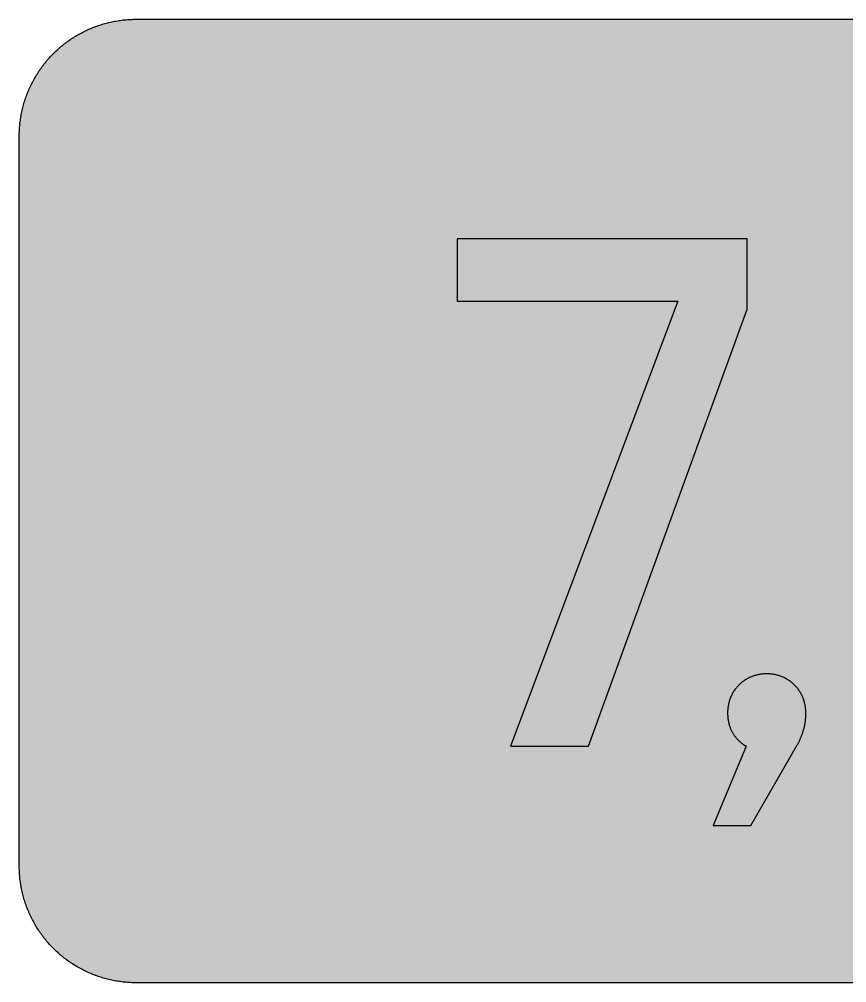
# Model space of a CAD drawing. Header units: millimetres. Extents: x 0 to 212, y 0 to 116.
# Drawn here: x 0.1 to 100, y 0.1 to 116.5 of the extents above; entities that cross this region are included whole.
import ezdxf

# ---------------------------------------------------------------- set-up
doc = ezdxf.new("R2010")
doc.units = ezdxf.units.MM

msp = doc.modelspace()

# ---------------------------------------------------------------- hatches: boundary and pattern name
for color, points in [(254, [(14.1633, 0.0536), (13.9878, 0.0533), (13.8125, 0.0559), (13.6373, 0.061), (13.462, 0.0686), (13.2893, 0.0787), (13.114, 0.0914), (12.9413, 0.1041), (12.7686, 0.1219), (12.5959, 0.1397), (12.4231, 0.16), (12.2504, 0.1829), (12.0777, 0.2057), (11.9075, 0.2337), (11.7373, 0.2616), (11.5672, 0.2921), (11.397, 0.3251), (11.2268, 0.3607), (11.0592, 0.3988), (10.8915, 0.4369), (10.7239, 0.4775), (10.5562, 0.5207), (10.3886, 0.5664), (10.2235, 0.6121), (10.0584, 0.6629), (9.8933, 0.7137), (9.7307, 0.7671), (9.5682, 0.8204), (9.4056, 0.8788), (9.2431, 0.9373), (9.083, 0.9982), (8.923, 1.0617), (8.763, 1.1252), (8.6055, 1.1938), (8.4455, 1.2624), (8.2906, 1.331), (8.1331, 1.4046), (7.9781, 1.4783), (7.8232, 1.5545), (7.6708, 1.6332), (7.5184, 1.7145), (7.366, 1.7958), (7.2161, 1.8796), (7.0663, 1.966), (6.919, 2.0523), (6.7716, 2.1438), (6.6243, 2.2352), (6.4795, 2.3266), (6.3348, 2.4232), (6.19, 2.5197), (6.0477, 2.6187), (5.908, 2.7178), (5.7683, 2.8194), (5.6286, 2.9235), (5.4915, 3.0302), (5.3543, 3.1369), (5.2197, 3.2461), (5.0851, 3.3579), (4.953, 3.4722), (4.8209, 3.5865), (4.6914, 3.7033), (4.5644, 3.8202), (4.4348, 3.9395), (4.3104, 4.0615), (4.1859, 4.1859), (4.0615, 4.3104), (3.9395, 4.4348), (3.8202, 4.5618), (3.7033, 4.6914), (3.5865, 4.8209), (3.4722, 4.953), (3.3579, 5.0851), (3.2487, 5.2197), (3.1369, 5.3543), (3.0302, 5.4915), (2.9235, 5.6286), (2.8194, 5.7683), (2.7178, 5.908), (2.6187, 6.0477), (2.5197, 6.19), (2.4232, 6.3348), (2.3266, 6.477), (2.2352, 6.6243), (2.1438, 6.7691), (2.0523, 6.919), (1.966, 7.0663), (1.8796, 7.2161), (1.7958, 7.366), (1.7145, 7.5184), (1.6332, 7.6708), (1.5545, 7.8232), (1.4783, 7.9781), (1.4046, 8.1331), (1.331, 8.2906), (1.2598, 8.4455), (1.1913, 8.603), (1.1252, 8.763), (1.0592, 8.923), (0.9982, 9.083), (0.9373, 9.2431), (0.8763, 9.4056), (0.8204, 9.5682), (0.7645, 9.7307), (0.7112, 9.8933), (0.6604, 10.0584), (0.6121, 10.2235), (0.5639, 10.3911), (0.5207, 10.5562), (0.4775, 10.7239), (0.4343, 10.8915), (0.3962, 11.0592), (0.3607, 11.2268), (0.3251, 11.397), (0.2921, 11.5672), (0.2616, 11.7373), (0.2311, 11.9075), (0.2057, 12.0802), (0.1803, 12.2504), (0.1575, 12.4231), (0.1372, 12.5959), (0.1194, 12.7686), (0.1041, 12.9413), (0.0889, 13.1166), (0.0787, 13.2893), (0.0686, 13.4645), (0.061, 13.6373), (0.0559, 13.8125), (0.0508, 13.9878), (0.0508, 14.163), (0.0522, 102.3592), (0.0508, 102.5322), (0.0559, 102.7074), (0.061, 102.8827), (0.0686, 103.058), (0.0787, 103.2307), (0.0889, 103.4059), (0.1041, 103.5787), (0.1194, 103.7514), (0.1372, 103.9241), (0.1575, 104.0968), (0.1803, 104.2695), (0.2057, 104.4423), (0.2311, 104.6124), (0.2616, 104.7826), (0.2921, 104.9528), (0.3251, 105.123), (0.3607, 105.2932), (0.3962, 105.4608), (0.4343, 105.6284), (0.4775, 105.7961), (0.5207, 105.9637), (0.5639, 106.1314), (0.6121, 106.2965), (0.6604, 106.4616), (0.7112, 106.6267), (0.7645, 106.7892), (0.8204, 106.9518), (0.8763, 107.1143), (0.9373, 107.2769), (0.9982, 107.4369), (1.0592, 107.5969), (1.1252, 107.757), (1.1913, 107.9144), (1.2598, 108.0745), (1.331, 108.2294), (1.4046, 108.3869), (1.4783, 108.5418), (1.5545, 108.6968), (1.6332, 108.8492), (1.7145, 109.0016), (1.7958, 109.154), (1.8796, 109.3038), (1.966, 109.4537), (2.0523, 109.601), (2.1438, 109.7483), (2.2352, 109.8956), (2.3266, 110.0404), (2.4232, 110.1852), (2.5197, 110.33), (2.6187, 110.4722), (2.7178, 110.6119), (2.8194, 110.7516), (2.9235, 110.8913), (3.0302, 111.0285), (3.1369, 111.1656), (3.2487, 111.3003), (3.3579, 111.4349), (3.4722, 111.567), (3.5865, 111.699), (3.7033, 111.8286), (3.8202, 111.9556), (3.9395, 112.0851), (4.0615, 112.2096), (4.1859, 112.334), (4.3104, 112.4585), (4.4348, 112.5804), (4.5644, 112.6998), (4.6914, 112.8166), (4.8209, 112.9335), (4.953, 113.0478), (5.0851, 113.1621), (5.2197, 113.2713), (5.3543, 113.3831), (5.4915, 113.4897), (5.6286, 113.5964), (5.7683, 113.7006), (5.908, 113.8022), (6.0477, 113.9012), (6.19, 114.0003), (6.3348, 114.0968), (6.4795, 114.1933), (6.6243, 114.2848), (6.7716, 114.3762), (6.919, 114.4676), (7.0663, 114.554), (7.2161, 114.6404), (7.366, 114.7242), (7.5184, 114.8055), (7.6708, 114.8867), (7.8232, 114.9655), (7.9781, 115.0417), (8.1331, 115.1153), (8.2906, 115.189), (8.4455, 115.2601), (8.6055, 115.3287), (8.763, 115.3947), (8.923, 115.4608), (9.083, 115.5217), (9.2431, 115.5827), (9.4056, 115.6437), (9.5682, 115.6995), (9.7307, 115.7554), (9.8933, 115.8088), (10.0584, 115.8596), (10.2235, 115.9078), (10.3886, 115.9561), (10.5562, 115.9993), (10.7239, 116.0424), (10.8915, 116.0856), (11.0592, 116.1237), (11.2268, 116.1593), (11.397, 116.1948), (11.5672, 116.2279), (11.7373, 116.2583), (11.9075, 116.2888), (12.0777, 116.3142), (12.2504, 116.3396), (12.4231, 116.3625), (12.5959, 116.3828), (12.7686, 116.4006), (12.9413, 116.4158), (13.114, 116.4311), (13.2893, 116.4412), (13.462, 116.4514), (13.6373, 116.459), (13.8125, 116.4641), (13.9878, 116.4692), (14.163, 116.4692), (197.6078, 116.4703), (197.7822, 116.4692), (197.9574, 116.4641), (198.1327, 116.459), (198.3054, 116.4514), (198.4807, 116.4412), (198.6534, 116.4311), (198.8287, 116.4158), (199.0014, 116.4006), (199.1741, 116.3828), (199.3468, 116.3625), (199.5195, 116.3396), (199.6897, 116.3142), (199.8624, 116.2888), (200.0326, 116.2583), (200.2028, 116.2279), (200.373, 116.1948), (200.5432, 116.1593), (200.7108, 116.1237), (200.8784, 116.0856), (201.0461, 116.0424), (201.2137, 115.9993), (201.3788, 115.9561), (201.5465, 115.9078), (201.7116, 115.8596), (201.8767, 115.8088), (202.0392, 115.7554), (202.2018, 115.6995), (202.3643, 115.6437), (202.5269, 115.5827), (202.6869, 115.5217), (202.8469, 115.4608), (203.007, 115.3947), (203.167, 115.3287), (203.3245, 115.2601), (203.4794, 115.189), (203.6369, 115.1153), (203.7918, 115.0417), (203.9468, 114.9655), (204.0992, 114.8867), (204.2516, 114.8055), (204.404, 114.7242), (204.5538, 114.6404), (204.7037, 114.554), (204.8535, 114.4676), (205.0009, 114.3762), (205.1456, 114.2848), (205.293, 114.1933), (205.4352, 114.0968), (205.58, 114.0003), (205.7222, 113.9012), (205.8619, 113.8022), (206.0016, 113.7006), (206.1413, 113.5964), (206.2785, 113.4897), (206.4156, 113.3831), (206.5503, 113.2713), (206.6849, 113.1621), (206.817, 113.0478), (206.949, 112.9335), (207.0786, 112.8166), (207.2081, 112.6998), (207.3351, 112.5804), (207.4596, 112.4585), (207.584, 112.334), (207.7085, 112.2096), (207.8304, 112.0851), (207.9498, 111.9556), (208.0666, 111.8286), (208.1835, 111.699), (208.2978, 111.567), (208.4121, 111.4349), (208.5238, 111.3003), (208.6331, 111.1656), (208.7397, 111.0285), (208.8464, 110.8913), (208.9506, 110.7516), (209.0522, 110.6119), (209.1512, 110.4722), (209.2503, 110.33), (209.3468, 110.1852), (209.4433, 110.0404), (209.5348, 109.8956), (209.6262, 109.7483), (209.7176, 109.601), (209.804, 109.4537), (209.8904, 109.3038), (209.9742, 109.154), (210.0555, 109.0016), (210.1367, 108.8492), (210.2155, 108.6968), (210.2917, 108.5418), (210.3653, 108.3869), (210.439, 108.2294), (210.5076, 108.0745), (210.5762, 107.9144), (210.6447, 107.757), (210.7082, 107.5969), (210.7717, 107.4369), (210.8327, 107.2769), (210.8911, 107.1143), (210.9495, 106.9518), (211.0029, 106.7892), (211.0562, 106.6267), (211.107, 106.4616), (211.1578, 106.2965), (211.2035, 106.1314), (211.2493, 105.9637), (211.2924, 105.7961), (211.3331, 105.6284), (211.3712, 105.4608), (211.4093, 105.2932), (211.4448, 105.123), (211.4779, 104.9528), (211.5083, 104.7826), (211.5363, 104.6124), (211.5642, 104.4423), (211.5871, 104.2695), (211.6099, 104.0968), (211.6303, 103.9241), (211.648, 103.7514), (211.6658, 103.5787), (211.6785, 103.4059), (211.6912, 103.2307), (211.7014, 103.058), (211.709, 102.8827), (211.7141, 102.7074), (211.7166, 102.5322), (211.7166, 102.3569), (211.7189, 14.1647), (211.7166, 13.9878), (211.7141, 13.8125), (211.709, 13.6373), (211.7014, 13.4645), (211.6912, 13.2893), (211.6785, 13.1166), (211.6658, 12.9413), (211.648, 12.7686), (211.6303, 12.5959), (211.6099, 12.4231), (211.5871, 12.2504), (211.5642, 12.0802), (211.5363, 11.9075), (211.5083, 11.7373), (211.4779, 11.5672), (211.4448, 11.397), (211.4093, 11.2268), (211.3712, 11.0592), (211.3331, 10.8915), (211.2924, 10.7239), (211.2493, 10.5562), (211.2035, 10.3911), (211.1578, 10.2235), (211.107, 10.0584), (211.0562, 9.8933), (211.0029, 9.7307), (210.9495, 9.5682), (210.8911, 9.4056), (210.8327, 9.2431), (210.7717, 9.083), (210.7082, 8.923), (210.6447, 8.763), (210.5762, 8.603), (210.5076, 8.4455), (210.439, 8.2906), (210.3653, 8.1331), (210.2917, 7.9781), (210.2155, 7.8232), (210.1367, 7.6708), (210.0555, 7.5184), (209.9742, 7.366), (209.8904, 7.2161), (209.804, 7.0663), (209.7176, 6.919), (209.6262, 6.7691), (209.5348, 6.6243), (209.4433, 6.477), (209.3468, 6.3348), (209.2503, 6.19), (209.1512, 6.0477), (209.0522, 5.908), (208.9506, 5.7683), (208.8464, 5.6286), (208.7397, 5.4915), (208.6331, 5.3543), (208.5238, 5.2197), (208.4121, 5.0851), (208.2978, 4.953), (208.1835, 4.8209), (208.0666, 4.6914), (207.9498, 4.5618), (207.8304, 4.4348), (207.7085, 4.3104), (207.584, 4.1859), (207.4596, 4.0615), (207.3351, 3.9395), (207.2081, 3.8202), (207.0786, 3.7033), (206.949, 3.5865), (206.817, 3.4722), (206.6849, 3.3579), (206.5503, 3.2461), (206.4156, 3.1369), (206.2785, 3.0302), (206.1413, 2.9235), (206.0016, 2.8194), (205.8619, 2.7178), (205.7222, 2.6187), (205.58, 2.5197), (205.4352, 2.4232), (205.293, 2.3266), (205.1456, 2.2352), (205.0009, 2.1438), (204.8535, 2.0523), (204.7037, 1.966), (204.5538, 1.8796), (204.404, 1.7958), (204.2516, 1.7145), (204.0992, 1.6332), (203.9468, 1.5545), (203.7918, 1.4783), (203.6369, 1.4046), (203.4794, 1.331), (203.3245, 1.2624), (203.167, 1.1938), (203.007, 1.1252), (202.8469, 1.0617), (202.6869, 0.9982), (202.5269, 0.9373), (202.3643, 0.8788), (202.2018, 0.8204), (202.0392, 0.7671), (201.8767, 0.7137), (201.7116, 0.6629), (201.5465, 0.6121), (201.3788, 0.5664), (201.2137, 0.5207), (201.0461, 0.4775), (200.8784, 0.4369), (200.7108, 0.3988), (200.5432, 0.3607), (200.373, 0.3251), (200.2028, 0.2921), (200.0326, 0.2616), (199.8624, 0.2337), (199.6897, 0.2057), (199.5195, 0.1829), (199.3468, 0.16), (199.1741, 0.1397), (199.0014, 0.1219), (198.8287, 0.1041), (198.6534, 0.0914), (198.4807, 0.0787), (198.3054, 0.0686), (198.1327, 0.061), (197.9574, 0.0559), (197.7822, 0.0533), (197.6069, 0.0533)]), (59, [(87.9821, 81.4571), (87.9821, 89.9238), (52.9689, 89.9238), (52.9689, 82.4272), (79.6036, 82.4272), (59.4071, 28.6286), (68.8439, 28.6286)]), (59, [(85.6368, 32.6496), (85.6361, 32.5298), (85.6412, 32.4155), (85.6463, 32.3012), (85.6539, 32.1894), (85.664, 32.0777), (85.6767, 31.971), (85.6894, 31.8643), (85.7072, 31.7602), (85.725, 31.6586), (85.7453, 31.5595), (85.7656, 31.4604), (85.7885, 31.3639), (85.8139, 31.2699), (85.8418, 31.1785), (85.8698, 31.0871), (85.9003, 30.9982), (85.9307, 30.9118), (85.9638, 30.8254), (85.9968, 30.7442), (86.0323, 30.6603), (86.0679, 30.5816), (86.106, 30.5029), (86.1441, 30.4267), (86.1822, 30.353), (86.2228, 30.2793), (86.2635, 30.2082), (86.3067, 30.1396), (86.3498, 30.0711), (86.393, 30.005), (86.4362, 29.9415), (86.4819, 29.878), (86.5276, 29.8171), (86.5734, 29.7586), (86.6191, 29.7002), (86.6648, 29.6443), (86.7105, 29.5885), (86.7588, 29.5351), (86.8045, 29.4843), (86.8528, 29.4335), (86.901, 29.3853), (86.9467, 29.337), (86.995, 29.2913), (87.0407, 29.2481), (87.089, 29.2049), (87.1347, 29.1643), (87.1804, 29.1236), (87.2261, 29.0855), (87.2719, 29.0474), (87.3176, 29.0119), (87.3633, 28.9763), (87.4065, 28.9433), (87.4497, 28.9128), (87.4903, 28.8823), (87.5335, 28.8519), (87.5741, 28.8239), (87.6148, 28.796), (87.6529, 28.7706), (87.691, 28.7477), (87.7265, 28.7249), (87.7621, 28.702), (87.7976, 28.6817), (87.8307, 28.6639), (87.8611, 28.6436), (87.8916, 28.6283), (83.8729, 19.0317), (88.459, 19.0317), (93.9631, 28.6286), (94.0105, 28.7122), (94.0587, 28.7985), (94.1045, 28.8823), (94.1476, 28.9662), (94.1934, 29.0474), (94.234, 29.1313), (94.2746, 29.2125), (94.3153, 29.2913), (94.3534, 29.3726), (94.3889, 29.4513), (94.4245, 29.53), (94.4601, 29.6062), (94.4931, 29.685), (94.5236, 29.7612), (94.554, 29.8348), (94.5845, 29.911), (94.6125, 29.9847), (94.6404, 30.0584), (94.6683, 30.1295), (94.6937, 30.2031), (94.7166, 30.2743), (94.7395, 30.3428), (94.7623, 30.414), (94.7852, 30.4825), (94.8055, 30.5511), (94.8233, 30.6172), (94.8436, 30.6857), (94.8614, 30.7518), (94.8766, 30.8178), (94.8944, 30.8813), (94.9096, 30.9448), (94.9223, 31.0083), (94.9376, 31.0718), (94.9503, 31.1328), (94.9604, 31.1937), (94.9731, 31.2547), (94.9833, 31.3131), (94.9935, 31.3715), (95.0036, 31.43), (95.0112, 31.4884), (95.0214, 31.5443), (95.029, 31.6001), (95.0341, 31.656), (95.0417, 31.7094), (95.0468, 31.7652), (95.0544, 31.816), (95.0595, 31.8694), (95.062, 31.9202), (95.0671, 31.971), (95.0697, 32.0218), (95.0747, 32.0726), (95.0773, 32.1208), (95.0798, 32.1691), (95.0824, 32.2148), (95.0824, 32.2631), (95.0849, 32.3088), (95.0874, 32.352), (95.0874, 32.3977), (95.0874, 32.4409), (95.09, 32.4841), (95.09, 32.5272), (95.09, 32.5679), (95.09, 32.6085), (95.09, 32.6492), (95.09, 32.7736), (95.0849, 32.8981), (95.0773, 33.02), (95.0671, 33.1445), (95.0544, 33.2638), (95.0366, 33.3858), (95.0189, 33.5026), (94.996, 33.622), (94.9731, 33.7388), (94.9452, 33.8531), (94.9173, 33.9674), (94.8842, 34.0792), (94.8487, 34.1909), (94.8106, 34.3027), (94.7725, 34.4119), (94.7293, 34.5186), (94.6836, 34.6253), (94.6353, 34.7294), (94.5871, 34.831), (94.5337, 34.9326), (94.4804, 35.0317), (94.422, 35.1307), (94.3635, 35.2273), (94.3026, 35.3212), (94.2365, 35.4152), (94.1705, 35.5067), (94.1045, 35.5956), (94.0333, 35.6845), (93.9622, 35.7708), (93.886, 35.8546), (93.8098, 35.9359), (93.7311, 36.0172), (93.6523, 36.0959), (93.5685, 36.1721), (93.4847, 36.2458), (93.3983, 36.3195), (93.312, 36.388), (93.2205, 36.4566), (93.1291, 36.5227), (93.0377, 36.5862), (92.9411, 36.6471), (92.8446, 36.7081), (92.7481, 36.764), (92.6465, 36.8198), (92.5449, 36.8706), (92.4433, 36.9214), (92.3392, 36.9672), (92.2325, 37.0129), (92.1258, 37.0561), (92.0166, 37.0967), (91.9048, 37.1323), (91.7931, 37.1678), (91.6813, 37.2008), (91.567, 37.2313), (91.4527, 37.2567), (91.3359, 37.2821), (91.2165, 37.3024), (91.0996, 37.3228), (90.9777, 37.338), (90.8583, 37.3507), (90.7339, 37.3609), (90.612, 37.3685), (90.4875, 37.3736), (90.363, 37.3736), (90.236, 37.3736), (90.1116, 37.3685), (89.9897, 37.3609), (89.8677, 37.3507), (89.7458, 37.338), (89.6264, 37.3228), (89.5071, 37.3024), (89.3902, 37.2821), (89.2734, 37.2567), (89.1565, 37.2313), (89.0422, 37.2008), (88.9305, 37.1678), (88.8187, 37.1323), (88.7095, 37.0967), (88.6003, 37.0561), (88.4936, 37.0129), (88.3869, 36.9672), (88.2828, 36.9214), (88.1786, 36.8706), (88.077, 36.8198), (87.978, 36.764), (87.8815, 36.7081), (87.7849, 36.6471), (87.6884, 36.5862), (87.5944, 36.5227), (87.503, 36.4566), (87.4141, 36.388), (87.3277, 36.3195), (87.2414, 36.2458), (87.1576, 36.1721), (87.0737, 36.0959), (86.995, 36.0172), (86.9163, 35.9359), (86.8401, 35.8546), (86.7639, 35.7708), (86.6927, 35.6845), (86.6216, 35.5956), (86.553, 35.5067), (86.487, 35.4152), (86.4235, 35.3212), (86.3625, 35.2273), (86.3041, 35.1307), (86.2457, 35.0317), (86.1924, 34.9326), (86.139, 34.831), (86.0908, 34.7294), (86.0425, 34.6253), (85.9968, 34.5186), (85.9536, 34.4119), (85.9155, 34.3027), (85.8774, 34.1909), (85.8418, 34.0792), (85.8088, 33.9674), (85.7809, 33.8531), (85.7529, 33.7388), (85.7275, 33.622), (85.7072, 33.5026), (85.6894, 33.3858), (85.6717, 33.2638), (85.659, 33.1445), (85.6488, 33.02), (85.6412, 32.8981), (85.6361, 32.7736), (85.6361, 32.6492)])]:
    msp.add_hatch(color=color).paths.add_polyline_path(points)
h = msp.add_hatch(color=59)
h.paths.add_polyline_path([(14.1633, 3.5814), (13.8887, 3.5839), (13.6169, 3.5941), (13.3477, 3.6119), (13.081, 3.6347), (12.8143, 3.6652), (12.5501, 3.7008), (12.2885, 3.7465), (12.0294, 3.7948), (11.7729, 3.8506), (11.5164, 3.9141), (11.2649, 3.9827), (11.016, 4.0564), (10.7671, 4.1351), (10.5232, 4.2215), (10.2819, 4.3129), (10.0432, 4.412), (9.8069, 4.5161), (9.5733, 4.6228), (9.3447, 4.7371), (9.1186, 4.8565), (8.8951, 4.9809), (8.6741, 5.113), (8.4582, 5.2476), (8.2448, 5.3873), (8.0366, 5.5321), (7.8308, 5.682), (7.6276, 5.8369), (7.4295, 5.9969), (7.2365, 6.1595), (7.046, 6.3297), (6.8605, 6.5024), (6.6777, 6.6802), (6.5024, 6.8605), (6.3271, 7.046), (6.1595, 7.2365), (5.9969, 7.432), (5.8369, 7.6302), (5.682, 7.8308), (5.5321, 8.0366), (5.3873, 8.2448), (5.2451, 8.4582), (5.1105, 8.6741), (4.9809, 8.8951), (4.8565, 9.1186), (4.7371, 9.3447), (4.6228, 9.5758), (4.5136, 9.8069), (4.4094, 10.0432), (4.3129, 10.2819), (4.2215, 10.5232), (4.1351, 10.7696), (4.0538, 11.016), (3.9802, 11.2649), (3.9116, 11.5189), (3.8506, 11.7729), (3.7948, 12.0294), (3.744, 12.2911), (3.7008, 12.5527), (3.6627, 12.8143), (3.6322, 13.081), (3.6093, 13.3502), (3.5916, 13.6195), (3.5814, 13.8913), (3.5789, 14.163), (3.58, 102.3592), (3.5814, 102.6312), (3.5916, 102.903), (3.6093, 103.1723), (3.6322, 103.439), (3.6627, 103.7057), (3.7008, 103.9698), (3.744, 104.2314), (3.7948, 104.4905), (3.8506, 104.7471), (3.9116, 105.0036), (3.9802, 105.2551), (4.0538, 105.504), (4.1351, 105.7529), (4.2215, 105.9967), (4.3129, 106.238), (4.4094, 106.4768), (4.5136, 106.713), (4.6228, 106.9467), (4.7371, 107.1753), (4.8565, 107.4014), (4.9809, 107.6249), (5.1105, 107.8459), (5.2451, 108.0618), (5.3873, 108.2751), (5.5321, 108.4834), (5.682, 108.6891), (5.8369, 108.8923), (5.9969, 109.0905), (6.1595, 109.2835), (6.3271, 109.474), (6.5024, 109.6594), (6.6777, 109.8423), (6.8605, 110.0176), (7.046, 110.1928), (7.2365, 110.3605), (7.4295, 110.523), (7.6276, 110.683), (7.8308, 110.838), (8.0366, 110.9878), (8.2448, 111.1326), (8.4582, 111.2749), (8.6741, 111.4095), (8.8951, 111.539), (9.1186, 111.6635), (9.3447, 111.7829), (9.5733, 111.8972), (9.8069, 112.0064), (10.0432, 112.1105), (10.2819, 112.207), (10.5232, 112.2985), (10.7671, 112.3848), (11.016, 112.4661), (11.2649, 112.5398), (11.5164, 112.6084), (11.7729, 112.6693), (12.0294, 112.7252), (12.2885, 112.776), (12.5501, 112.8192), (12.8143, 112.8573), (13.081, 112.8878), (13.3477, 112.9106), (13.6169, 112.9284), (13.8887, 112.9386), (14.163, 112.9411), (197.6078, 112.9425), (197.8787, 112.9386), (198.1505, 112.9284), (198.4197, 112.9106), (198.689, 112.8878), (198.9557, 112.8573), (199.2173, 112.8192), (199.4789, 112.776), (199.7405, 112.7252), (199.9971, 112.6693), (200.2511, 112.6084), (200.5051, 112.5398), (200.754, 112.4661), (201.0004, 112.3848), (201.2467, 112.2985), (201.488, 112.207), (201.7268, 112.1105), (201.963, 112.0064), (202.1942, 111.8972), (202.4253, 111.7829), (202.6514, 111.6635), (202.8749, 111.539), (203.0959, 111.4095), (203.3118, 111.2749), (203.5251, 111.1326), (203.7334, 110.9878), (203.9391, 110.838), (204.1398, 110.683), (204.3379, 110.523), (204.5335, 110.3605), (204.724, 110.1928), (204.9094, 110.0176), (205.0898, 109.8423), (205.2676, 109.6594), (205.4403, 109.474), (205.6105, 109.2835), (205.773, 109.0905), (205.933, 108.8923), (206.088, 108.6891), (206.2378, 108.4834), (206.3826, 108.2751), (206.5223, 108.0618), (206.6569, 107.8459), (206.789, 107.6249), (206.9135, 107.4014), (207.0329, 107.1753), (207.1472, 106.9467), (207.2538, 106.713), (207.358, 106.4768), (207.457, 106.238), (207.5485, 105.9967), (207.6348, 105.7529), (207.7136, 105.504), (207.7872, 105.2551), (207.8558, 105.0036), (207.9193, 104.7471), (207.9752, 104.4905), (208.0235, 104.2314), (208.0692, 103.9698), (208.1047, 103.7057), (208.1352, 103.439), (208.1581, 103.1723), (208.1759, 102.903), (208.186, 102.6312), (208.1911, 102.3569), (208.1911, 14.1647), (208.186, 13.8913), (208.1759, 13.6195), (208.1581, 13.3502), (208.1352, 13.081), (208.1047, 12.8143), (208.0692, 12.5527), (208.0235, 12.2911), (207.9752, 12.0294), (207.9193, 11.7729), (207.8558, 11.5189), (207.7872, 11.2649), (207.7136, 11.016), (207.6348, 10.7696), (207.5485, 10.5232), (207.457, 10.2819), (207.358, 10.0432), (207.2538, 9.8069), (207.1472, 9.5758), (207.0329, 9.3447), (206.9135, 9.1186), (206.789, 8.8951), (206.6569, 8.6741), (206.5223, 8.4582), (206.3826, 8.2448), (206.2378, 8.0366), (206.088, 7.8308), (205.933, 7.6302), (205.773, 7.432), (205.6105, 7.2365), (205.4403, 7.046), (205.2676, 6.8605), (205.0898, 6.6802), (204.9094, 6.5024), (204.724, 6.3297), (204.5335, 6.1595), (204.3379, 5.9969), (204.1398, 5.8369), (203.9391, 5.682), (203.7334, 5.5321), (203.5251, 5.3873), (203.3118, 5.2476), (203.0959, 5.113), (202.8749, 4.9809), (202.6514, 4.8565), (202.4253, 4.7371), (202.1942, 4.6228), (201.963, 4.5161), (201.7268, 4.412), (201.488, 4.3129), (201.2467, 4.2215), (201.0004, 4.1351), (200.754, 4.0564), (200.5051, 3.9827), (200.2511, 3.9141), (199.9971, 3.8506), (199.7405, 3.7948), (199.4789, 3.7465), (199.2173, 3.7008), (198.9557, 3.6652), (198.689, 3.6347), (198.4197, 3.6119), (198.1505, 3.5941), (197.8787, 3.5839), (197.6069, 3.5789)])
h.paths.add_polyline_path([(14.1633, 8.8731), (14.0259, 8.8748), (13.8887, 8.8798), (13.7541, 8.8875), (13.622, 8.9002), (13.4874, 8.9154), (13.3553, 8.9332), (13.2258, 8.9535), (13.0962, 8.9789), (12.9667, 9.0068), (12.8397, 9.0373), (12.7127, 9.0729), (12.5882, 9.1084), (12.4663, 9.1491), (12.3419, 9.1923), (12.2225, 9.238), (12.1031, 9.2888), (11.9837, 9.3396), (11.8694, 9.3929), (11.7526, 9.4513), (11.6408, 9.5098), (11.5291, 9.5733), (11.4198, 9.6368), (11.3106, 9.7053), (11.2039, 9.7765), (11.0998, 9.8476), (10.9957, 9.9238), (10.8966, 10), (10.7975, 10.0787), (10.6985, 10.1625), (10.6045, 10.2464), (10.5105, 10.3327), (10.4216, 10.4216), (10.3327, 10.5131), (10.2464, 10.6045), (10.16, 10.701), (10.0787, 10.7975), (10, 10.8966), (9.9212, 10.9982), (9.8476, 11.0998), (9.7739, 11.2039), (9.7053, 11.3106), (9.6368, 11.4198), (9.5707, 11.5291), (9.5098, 11.6408), (9.4488, 11.7551), (9.3929, 11.8694), (9.337, 11.9863), (9.2862, 12.1031), (9.238, 12.2225), (9.1923, 12.3444), (9.1491, 12.4663), (9.1084, 12.5908), (9.0703, 12.7152), (9.0373, 12.8397), (9.0068, 12.9692), (8.9789, 13.0962), (8.9535, 13.2258), (8.9306, 13.3579), (8.9129, 13.4899), (8.8976, 13.622), (8.8849, 13.7566), (8.8773, 13.8913), (8.8722, 14.0259), (8.8697, 14.163), (8.8717, 102.3592), (8.8722, 102.4941), (8.8773, 102.6312), (8.8849, 102.7659), (8.8976, 102.8979), (8.9129, 103.0326), (8.9306, 103.1646), (8.9535, 103.2942), (8.9789, 103.4237), (9.0068, 103.5533), (9.0373, 103.6803), (9.0703, 103.8073), (9.1084, 103.9317), (9.1491, 104.0536), (9.1923, 104.1781), (9.238, 104.2975), (9.2862, 104.4169), (9.337, 104.5362), (9.3929, 104.6505), (9.4488, 104.7674), (9.5098, 104.8791), (9.5707, 104.9909), (9.6368, 105.1001), (9.7053, 105.2093), (9.7739, 105.316), (9.8476, 105.4202), (9.9212, 105.5243), (10, 105.6234), (10.0787, 105.7224), (10.16, 105.8215), (10.2464, 105.9155), (10.3327, 106.0094), (10.4216, 106.0983), (10.5105, 106.1872), (10.6045, 106.2736), (10.6985, 106.36), (10.7975, 106.4412), (10.8966, 106.52), (10.9957, 106.5987), (11.0998, 106.6724), (11.2039, 106.746), (11.3106, 106.8146), (11.4198, 106.8832), (11.5291, 106.9492), (11.6408, 107.0102), (11.7526, 107.0712), (11.8694, 107.127), (11.9837, 107.1829), (12.1031, 107.2337), (12.2225, 107.282), (12.3419, 107.3277), (12.4663, 107.3709), (12.5882, 107.4115), (12.7127, 107.4496), (12.8397, 107.4826), (12.9667, 107.5131), (13.0962, 107.5411), (13.2258, 107.5665), (13.3553, 107.5893), (13.4874, 107.6071), (13.622, 107.6223), (13.7541, 107.635), (13.8887, 107.6427), (14.0259, 107.6477), (14.163, 107.6503), (197.6078, 107.6508), (197.7441, 107.6477), (197.8787, 107.6427), (198.0133, 107.635), (198.1479, 107.6223), (198.28, 107.6071), (198.4121, 107.5893), (198.5442, 107.5665), (198.6737, 107.5411), (198.8007, 107.5131), (198.9303, 107.4826), (199.0547, 107.4496), (199.1792, 107.4115), (199.3036, 107.3709), (199.4256, 107.3277), (199.5475, 107.282), (199.6669, 107.2337), (199.7837, 107.1829), (199.9005, 107.127), (200.0148, 107.0712), (200.1291, 107.0102), (200.2409, 106.9492), (200.3501, 106.8832), (200.4593, 106.8146), (200.566, 106.746), (200.6702, 106.6724), (200.7718, 106.5987), (200.8734, 106.52), (200.9724, 106.4412), (201.0689, 106.36), (201.1655, 106.2736), (201.2569, 106.1872), (201.3483, 106.0983), (201.4372, 106.0094), (201.5236, 105.9155), (201.6074, 105.8215), (201.6912, 105.7224), (201.77, 105.6234), (201.8462, 105.5243), (201.9224, 105.4202), (201.9935, 105.316), (202.0646, 105.2093), (202.1332, 105.1001), (202.1967, 104.9909), (202.2602, 104.8791), (202.3186, 104.7674), (202.377, 104.6505), (202.4304, 104.5362), (202.4812, 104.4169), (202.532, 104.2975), (202.5777, 104.1781), (202.6209, 104.0536), (202.6615, 103.9317), (202.6971, 103.8073), (202.7326, 103.6803), (202.7631, 103.5533), (202.7911, 103.4237), (202.8165, 103.2942), (202.8368, 103.1646), (202.8546, 103.0326), (202.8698, 102.8979), (202.8825, 102.7659), (202.8901, 102.6312), (202.8952, 102.4941), (202.8977, 102.3569), (202.8994, 14.1647), (202.8952, 14.0259), (202.8901, 13.8913), (202.8825, 13.7566), (202.8698, 13.622), (202.8546, 13.4899), (202.8368, 13.3579), (202.8165, 13.2258), (202.7911, 13.0962), (202.7631, 12.9692), (202.7326, 12.8397), (202.6971, 12.7152), (202.6615, 12.5908), (202.6209, 12.4663), (202.5777, 12.3444), (202.532, 12.2225), (202.4812, 12.1031), (202.4304, 11.9863), (202.377, 11.8694), (202.3186, 11.7551), (202.2602, 11.6408), (202.1967, 11.5291), (202.1332, 11.4198), (202.0646, 11.3106), (201.9935, 11.2039), (201.9224, 11.0998), (201.8462, 10.9982), (201.77, 10.8966), (201.6912, 10.7975), (201.6074, 10.701), (201.5236, 10.6045), (201.4372, 10.5131), (201.3483, 10.4216), (201.2569, 10.3327), (201.1655, 10.2464), (201.0689, 10.1625), (200.9724, 10.0787), (200.8734, 10), (200.7718, 9.9238), (200.6702, 9.8476), (200.566, 9.7765), (200.4593, 9.7053), (200.3501, 9.6368), (200.2409, 9.5733), (200.1291, 9.5098), (200.0148, 9.4513), (199.9005, 9.3929), (199.7837, 9.3396), (199.6669, 9.2888), (199.5475, 9.238), (199.4256, 9.1923), (199.3036, 9.1491), (199.1792, 9.1084), (199.0547, 9.0729), (198.9303, 9.0373), (198.8007, 9.0068), (198.6737, 8.9789), (198.5442, 8.9535), (198.4121, 8.9332), (198.28, 8.9154), (198.1479, 8.9002), (198.0133, 8.8875), (197.8787, 8.8798), (197.7441, 8.8748), (197.6069, 8.8722)], flags=16)

# ---------------------------------------------------------------- linework, layer by layer
at = {"color": 254}
for points in [[(14.1633, 0.0536), (13.9878, 0.0533), (13.8125, 0.0559), (13.6373, 0.061), (13.462, 0.0686), (13.2893, 0.0787), (13.114, 0.0914), (12.9413, 0.1041), (12.7686, 0.1219), (12.5959, 0.1397), (12.4231, 0.16), (12.2504, 0.1829), (12.0777, 0.2057), (11.9075, 0.2337), (11.7373, 0.2616), (11.5672, 0.2921), (11.397, 0.3251), (11.2268, 0.3607), (11.0592, 0.3988), (10.8915, 0.4369), (10.7239, 0.4775), (10.5562, 0.5207), (10.3886, 0.5664), (10.2235, 0.6121), (10.0584, 0.6629), (9.8933, 0.7137), (9.7307, 0.7671), (9.5682, 0.8204), (9.4056, 0.8788), (9.2431, 0.9373), (9.083, 0.9982), (8.923, 1.0617), (8.763, 1.1252), (8.6055, 1.1938), (8.4455, 1.2624), (8.2906, 1.331), (8.1331, 1.4046), (7.9781, 1.4783), (7.8232, 1.5545), (7.6708, 1.6332), (7.5184, 1.7145), (7.366, 1.7958), (7.2161, 1.8796), (7.0663, 1.966), (6.919, 2.0523), (6.7716, 2.1438), (6.6243, 2.2352), (6.4795, 2.3266), (6.3348, 2.4232), (6.19, 2.5197), (6.0477, 2.6187), (5.908, 2.7178), (5.7683, 2.8194), (5.6286, 2.9235), (5.4915, 3.0302), (5.3543, 3.1369), (5.2197, 3.2461), (5.0851, 3.3579), (4.953, 3.4722), (4.8209, 3.5865), (4.6914, 3.7033), (4.5644, 3.8202), (4.4348, 3.9395), (4.3104, 4.0615), (4.1859, 4.1859), (4.0615, 4.3104), (3.9395, 4.4348), (3.8202, 4.5618), (3.7033, 4.6914), (3.5865, 4.8209), (3.4722, 4.953), (3.3579, 5.0851), (3.2487, 5.2197), (3.1369, 5.3543), (3.0302, 5.4915), (2.9235, 5.6286), (2.8194, 5.7683), (2.7178, 5.908), (2.6187, 6.0477), (2.5197, 6.19), (2.4232, 6.3348), (2.3266, 6.477), (2.2352, 6.6243), (2.1438, 6.7691), (2.0523, 6.919), (1.966, 7.0663), (1.8796, 7.2161), (1.7958, 7.366), (1.7145, 7.5184), (1.6332, 7.6708), (1.5545, 7.8232), (1.4783, 7.9781), (1.4046, 8.1331), (1.331, 8.2906), (1.2598, 8.4455), (1.1913, 8.603), (1.1252, 8.763), (1.0592, 8.923), (0.9982, 9.083), (0.9373, 9.2431), (0.8763, 9.4056), (0.8204, 9.5682), (0.7645, 9.7307), (0.7112, 9.8933), (0.6604, 10.0584), (0.6121, 10.2235), (0.5639, 10.3911), (0.5207, 10.5562), (0.4775, 10.7239), (0.4343, 10.8915), (0.3962, 11.0592), (0.3607, 11.2268), (0.3251, 11.397), (0.2921, 11.5672), (0.2616, 11.7373), (0.2311, 11.9075), (0.2057, 12.0802), (0.1803, 12.2504), (0.1575, 12.4231), (0.1372, 12.5959), (0.1194, 12.7686), (0.1041, 12.9413), (0.0889, 13.1166), (0.0787, 13.2893), (0.0686, 13.4645), (0.061, 13.6373), (0.0559, 13.8125), (0.0508, 13.9878), (0.0508, 14.163), (0.0522, 102.3592), (0.0508, 102.5322), (0.0559, 102.7074), (0.061, 102.8827), (0.0686, 103.058), (0.0787, 103.2307), (0.0889, 103.4059), (0.1041, 103.5787), (0.1194, 103.7514), (0.1372, 103.9241), (0.1575, 104.0968), (0.1803, 104.2695), (0.2057, 104.4423), (0.2311, 104.6124), (0.2616, 104.7826), (0.2921, 104.9528), (0.3251, 105.123), (0.3607, 105.2932), (0.3962, 105.4608), (0.4343, 105.6284), (0.4775, 105.7961), (0.5207, 105.9637), (0.5639, 106.1314), (0.6121, 106.2965), (0.6604, 106.4616), (0.7112, 106.6267), (0.7645, 106.7892), (0.8204, 106.9518), (0.8763, 107.1143), (0.9373, 107.2769), (0.9982, 107.4369), (1.0592, 107.5969), (1.1252, 107.757), (1.1913, 107.9144), (1.2598, 108.0745), (1.331, 108.2294), (1.4046, 108.3869), (1.4783, 108.5418), (1.5545, 108.6968), (1.6332, 108.8492), (1.7145, 109.0016), (1.7958, 109.154), (1.8796, 109.3038), (1.966, 109.4537), (2.0523, 109.601), (2.1438, 109.7483), (2.2352, 109.8956), (2.3266, 110.0404), (2.4232, 110.1852), (2.5197, 110.33), (2.6187, 110.4722), (2.7178, 110.6119), (2.8194, 110.7516), (2.9235, 110.8913), (3.0302, 111.0285), (3.1369, 111.1656), (3.2487, 111.3003), (3.3579, 111.4349), (3.4722, 111.567), (3.5865, 111.699), (3.7033, 111.8286), (3.8202, 111.9556), (3.9395, 112.0851), (4.0615, 112.2096), (4.1859, 112.334), (4.3104, 112.4585), (4.4348, 112.5804), (4.5644, 112.6998), (4.6914, 112.8166), (4.8209, 112.9335), (4.953, 113.0478), (5.0851, 113.1621), (5.2197, 113.2713), (5.3543, 113.3831), (5.4915, 113.4897), (5.6286, 113.5964), (5.7683, 113.7006), (5.908, 113.8022), (6.0477, 113.9012), (6.19, 114.0003), (6.3348, 114.0968), (6.4795, 114.1933), (6.6243, 114.2848), (6.7716, 114.3762), (6.919, 114.4676), (7.0663, 114.554), (7.2161, 114.6404), (7.366, 114.7242), (7.5184, 114.8055), (7.6708, 114.8867), (7.8232, 114.9655), (7.9781, 115.0417), (8.1331, 115.1153), (8.2906, 115.189), (8.4455, 115.2601), (8.6055, 115.3287), (8.763, 115.3947), (8.923, 115.4608), (9.083, 115.5217), (9.2431, 115.5827), (9.4056, 115.6437), (9.5682, 115.6995), (9.7307, 115.7554), (9.8933, 115.8088), (10.0584, 115.8596), (10.2235, 115.9078), (10.3886, 115.9561), (10.5562, 115.9993), (10.7239, 116.0424), (10.8915, 116.0856), (11.0592, 116.1237), (11.2268, 116.1593), (11.397, 116.1948), (11.5672, 116.2279), (11.7373, 116.2583), (11.9075, 116.2888), (12.0777, 116.3142), (12.2504, 116.3396), (12.4231, 116.3625), (12.5959, 116.3828), (12.7686, 116.4006), (12.9413, 116.4158), (13.114, 116.4311), (13.2893, 116.4412), (13.462, 116.4514), (13.6373, 116.459), (13.8125, 116.4641), (13.9878, 116.4692), (14.163, 116.4692), (197.6078, 116.4703)], [(197.6069, 0.0533), (14.1633, 0.0536)]]:
    msp.add_lwpolyline(points, dxfattribs=at)
at = {"color": 59}
for points in [[(87.9821, 81.4571), (87.9821, 89.9238), (52.9689, 89.9238), (52.9689, 82.4272), (79.6036, 82.4272), (59.4071, 28.6286), (68.8439, 28.6286), (87.9821, 81.4571)], [(85.6368, 32.6496), (85.6361, 32.5298), (85.6412, 32.4155), (85.6463, 32.3012), (85.6539, 32.1894), (85.664, 32.0777), (85.6767, 31.971), (85.6894, 31.8643), (85.7072, 31.7602), (85.725, 31.6586), (85.7453, 31.5595), (85.7656, 31.4604), (85.7885, 31.3639), (85.8139, 31.2699), (85.8418, 31.1785), (85.8698, 31.0871), (85.9003, 30.9982), (85.9307, 30.9118), (85.9638, 30.8254), (85.9968, 30.7442), (86.0323, 30.6603), (86.0679, 30.5816), (86.106, 30.5029), (86.1441, 30.4267), (86.1822, 30.353), (86.2228, 30.2793), (86.2635, 30.2082), (86.3067, 30.1396), (86.3498, 30.0711), (86.393, 30.005), (86.4362, 29.9415), (86.4819, 29.878), (86.5276, 29.8171), (86.5734, 29.7586), (86.6191, 29.7002), (86.6648, 29.6443), (86.7105, 29.5885), (86.7588, 29.5351), (86.8045, 29.4843), (86.8528, 29.4335), (86.901, 29.3853), (86.9467, 29.337), (86.995, 29.2913), (87.0407, 29.2481), (87.089, 29.2049), (87.1347, 29.1643), (87.1804, 29.1236), (87.2261, 29.0855), (87.2719, 29.0474), (87.3176, 29.0119), (87.3633, 28.9763), (87.4065, 28.9433), (87.4497, 28.9128), (87.4903, 28.8823), (87.5335, 28.8519), (87.5741, 28.8239), (87.6148, 28.796), (87.6529, 28.7706), (87.691, 28.7477), (87.7265, 28.7249), (87.7621, 28.702), (87.7976, 28.6817), (87.8307, 28.6639), (87.8611, 28.6436), (87.8916, 28.6283), (83.8729, 19.0317), (88.459, 19.0317), (93.9631, 28.6286), (94.0105, 28.7122), (94.0587, 28.7985), (94.1045, 28.8823), (94.1476, 28.9662), (94.1934, 29.0474), (94.234, 29.1313), (94.2746, 29.2125), (94.3153, 29.2913), (94.3534, 29.3726), (94.3889, 29.4513), (94.4245, 29.53), (94.4601, 29.6062), (94.4931, 29.685), (94.5236, 29.7612), (94.554, 29.8348), (94.5845, 29.911), (94.6125, 29.9847), (94.6404, 30.0584), (94.6683, 30.1295), (94.6937, 30.2031), (94.7166, 30.2743), (94.7395, 30.3428), (94.7623, 30.414), (94.7852, 30.4825), (94.8055, 30.5511), (94.8233, 30.6172), (94.8436, 30.6857), (94.8614, 30.7518), (94.8766, 30.8178), (94.8944, 30.8813), (94.9096, 30.9448), (94.9223, 31.0083), (94.9376, 31.0718), (94.9503, 31.1328), (94.9604, 31.1937), (94.9731, 31.2547), (94.9833, 31.3131), (94.9935, 31.3715), (95.0036, 31.43), (95.0112, 31.4884), (95.0214, 31.5443), (95.029, 31.6001), (95.0341, 31.656), (95.0417, 31.7094), (95.0468, 31.7652), (95.0544, 31.816), (95.0595, 31.8694), (95.062, 31.9202), (95.0671, 31.971), (95.0697, 32.0218), (95.0747, 32.0726), (95.0773, 32.1208), (95.0798, 32.1691), (95.0824, 32.2148), (95.0824, 32.2631), (95.0849, 32.3088), (95.0874, 32.352), (95.0874, 32.3977), (95.0874, 32.4409), (95.09, 32.4841), (95.09, 32.5272), (95.09, 32.5679), (95.09, 32.6085), (95.09, 32.6492), (95.09, 32.7736), (95.0849, 32.8981), (95.0773, 33.02), (95.0671, 33.1445), (95.0544, 33.2638), (95.0366, 33.3858), (95.0189, 33.5026), (94.996, 33.622), (94.9731, 33.7388), (94.9452, 33.8531), (94.9173, 33.9674), (94.8842, 34.0792), (94.8487, 34.1909), (94.8106, 34.3027), (94.7725, 34.4119), (94.7293, 34.5186), (94.6836, 34.6253), (94.6353, 34.7294), (94.5871, 34.831), (94.5337, 34.9326), (94.4804, 35.0317), (94.422, 35.1307), (94.3635, 35.2273), (94.3026, 35.3212), (94.2365, 35.4152), (94.1705, 35.5067), (94.1045, 35.5956), (94.0333, 35.6845), (93.9622, 35.7708), (93.886, 35.8546), (93.8098, 35.9359), (93.7311, 36.0172), (93.6523, 36.0959), (93.5685, 36.1721), (93.4847, 36.2458), (93.3983, 36.3195), (93.312, 36.388), (93.2205, 36.4566), (93.1291, 36.5227), (93.0377, 36.5862), (92.9411, 36.6471), (92.8446, 36.7081), (92.7481, 36.764), (92.6465, 36.8198), (92.5449, 36.8706), (92.4433, 36.9214), (92.3392, 36.9672), (92.2325, 37.0129), (92.1258, 37.0561), (92.0166, 37.0967), (91.9048, 37.1323), (91.7931, 37.1678), (91.6813, 37.2008), (91.567, 37.2313), (91.4527, 37.2567), (91.3359, 37.2821), (91.2165, 37.3024), (91.0996, 37.3228), (90.9777, 37.338), (90.8583, 37.3507), (90.7339, 37.3609), (90.612, 37.3685), (90.4875, 37.3736), (90.363, 37.3736), (90.236, 37.3736), (90.1116, 37.3685), (89.9897, 37.3609), (89.8677, 37.3507), (89.7458, 37.338), (89.6264, 37.3228), (89.5071, 37.3024), (89.3902, 37.2821), (89.2734, 37.2567), (89.1565, 37.2313), (89.0422, 37.2008), (88.9305, 37.1678), (88.8187, 37.1323), (88.7095, 37.0967), (88.6003, 37.0561), (88.4936, 37.0129), (88.3869, 36.9672), (88.2828, 36.9214), (88.1786, 36.8706), (88.077, 36.8198), (87.978, 36.764), (87.8815, 36.7081), (87.7849, 36.6471), (87.6884, 36.5862), (87.5944, 36.5227), (87.503, 36.4566), (87.4141, 36.388), (87.3277, 36.3195), (87.2414, 36.2458), (87.1576, 36.1721), (87.0737, 36.0959), (86.995, 36.0172), (86.9163, 35.9359), (86.8401, 35.8546), (86.7639, 35.7708), (86.6927, 35.6845), (86.6216, 35.5956), (86.553, 35.5067), (86.487, 35.4152), (86.4235, 35.3212), (86.3625, 35.2273), (86.3041, 35.1307), (86.2457, 35.0317), (86.1924, 34.9326), (86.139, 34.831), (86.0908, 34.7294), (86.0425, 34.6253), (85.9968, 34.5186), (85.9536, 34.4119), (85.9155, 34.3027), (85.8774, 34.1909), (85.8418, 34.0792), (85.8088, 33.9674), (85.7809, 33.8531), (85.7529, 33.7388), (85.7275, 33.622), (85.7072, 33.5026), (85.6894, 33.3858), (85.6717, 33.2638), (85.659, 33.1445), (85.6488, 33.02), (85.6412, 32.8981), (85.6361, 32.7736), (85.6361, 32.6492), (85.6368, 32.6496)]]:
    msp.add_lwpolyline(points, dxfattribs=at)

doc.saveas('drawing.dxf')
